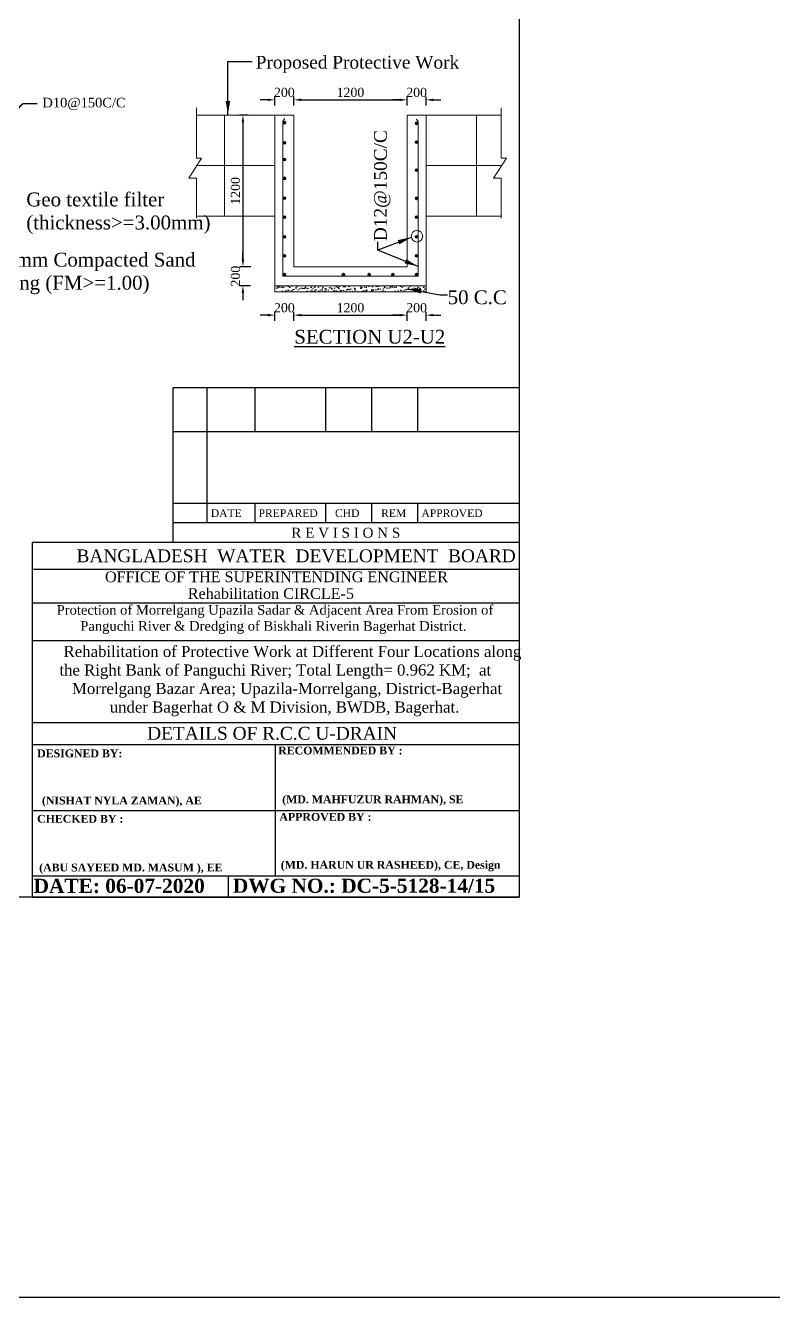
# Model space of a CAD drawing. Header units: metres. Extents: x -2434 to 11656, y -15288 to 8109.
# Drawn here: x 4296.6 to 4378.3, y -11792.2 to -11653.3 of the extents above; entities that cross this region are included whole.
import ezdxf
from ezdxf.enums import TextEntityAlignment as Align

# ---------------------------------------------------------------- set-up
doc = ezdxf.new("R2010")
doc.units = ezdxf.units.M
doc.layers.add('Blocks', color=11, linetype='Continuous', lineweight=9)
doc.layers.add('LINE', color=7, linetype='Continuous')
doc.styles.add('Kazi_T_H', font='timesbd.ttf')
doc.styles.get("Standard").update_dxf_attribs({"font": 'times.ttf'})
doc.dimstyles.get("Standard").update_dxf_attribs({"dimtxt": 0.5, "dimasz": 0.4075, "dimexe": 0.364, "dimexo": 0.219, "dimgap": 0.09, "dimtad": 0, "dimdec": 0, "dimlfac": 1000, "dimzin": 0, "dimdsep": 46, "dimtxsty": 'Standard', "dimcen": 0.09, "dimadec": 0, "dimazin": 0, "dimtfac": 1, "dimtdec": 0, "dimtofl": 0, "dimtmove": 0, "dimatfit": 3, "dimfxl": 1, "dimtolj": 1, "dimtzin": 0, "dimarcsym": 0})
pattern_1 = [(50, (4341.753, -12065.29614), (0.879952, -0.0769858), [0.0920115, -1.0121265]), (355, (4341.753, -12065.2961), (-0.1702228, 0.9228036), [0.0736092, -0.8097012]), (100.451, (4341.8263, -12065.3026), (0.7097323, 0.8458136), [0.0781977, -0.8601747]), (46.1842, (4341.753, -12065.0508), (1.3093118, -0.2030644), [0.1380173, -1.5181897]), (96.6356, (4341.8621, -12065.0677), (1.1466625, 1.1950654), [0.1172965, -1.290262]), (351.184, (4341.753, -12065.0508), (1.1466642, 1.1950633), [0.110414, -1.214552]), (21, (4341.87565, -12065.1121), (0.7322999, -0.4939425), [0.0920115, -1.0121265]), (326, (4341.87565, -12065.1121), (0.2985038, 0.8896279), [0.0736092, -0.8097012]), (71.4514, (4341.9367, -12065.1533), (1.0308017, 0.3956874), [0.0781977, -0.8601747]), (37.5, (4341.75297, -12065.29614), (0.01491795, 0.40840084), [0, -0.79988664, 0, -0.8219694, 0, -0.81276825]), (7.5, (4341.75297, -12065.29614), (0.32273897, 0.4838722), [0, -0.46864524, 0, -0.78148434, 0, -0.30977205]), (327.5, (4341.4794, -12065.29614), (0.65490257, -0.02766983), [0, -0.306705, 0, -0.9569196, 0, -1.2697587]), (317.5, (4341.3567, -12065.29614), (0.71546395, 0.12280995), [0, -0.3987165, 0, -0.6354928, 0, -0.9017127])]
pattern_2 = [(50, (4329.4489, -12065.29614), (0.879952, -0.0769858), [0.0920115, -1.0121265]), (355, (4329.4489, -12065.2961), (-0.1702228, 0.9228036), [0.0736092, -0.8097012]), (100.451, (4329.5222, -12065.3026), (0.7097323, 0.8458136), [0.0781977, -0.8601747]), (46.1842, (4329.4489, -12065.0508), (1.3093118, -0.2030644), [0.1380173, -1.5181897]), (96.6356, (4329.558, -12065.0677), (1.1466625, 1.1950654), [0.1172965, -1.290262]), (351.184, (4329.4489, -12065.0508), (1.1466642, 1.1950633), [0.110414, -1.214552]), (21, (4329.5716, -12065.1121), (0.7322999, -0.4939425), [0.0920115, -1.0121265]), (326, (4329.5716, -12065.1121), (0.2985038, 0.8896279), [0.0736092, -0.8097012]), (71.4514, (4329.6326, -12065.1533), (1.0308017, 0.3956874), [0.0781977, -0.8601747]), (37.5, (4329.4489, -12065.29614), (0.01491795, 0.40840084), [0, -0.79988664, 0, -0.8219694, 0, -0.81276825]), (7.5, (4329.4489, -12065.29614), (0.32273897, 0.4838722), [0, -0.46864524, 0, -0.78148434, 0, -0.30977205]), (327.5, (4329.1753, -12065.29614), (0.65490257, -0.02766983), [0, -0.306705, 0, -0.9569196, 0, -1.2697587]), (317.5, (4329.0526, -12065.29614), (0.71546395, 0.12280995), [0, -0.3987165, 0, -0.6354928, 0, -0.9017127])]

# ---------------------------------------------------------------- blocks, each defined once
blk = doc.blocks.new('*D271')
at = {"layer": 'Blocks', "color": 0, "lineweight": -2, "ltscale": 0.5}
for p, q in [((4323.85, -11662.09), (4323.85, -11661.09)), ((4325.92, -11662.09), (4325.92, -11661.09)), ((4323.05, -11661.46), (4322.25, -11661.46)), ((4326.72, -11661.46), (4327.52, -11661.46))]:
    blk.add_line(p, q, dxfattribs=at)
at = {"layer": 'Blocks', "color": 0, "lineweight": -3, "ltscale": 0.5}
for points in [[(4323.05, -11661.33), (4323.05, -11661.59), (4323.85, -11661.46)], [(4326.72, -11661.33), (4326.72, -11661.59), (4325.92, -11661.46)]]:
    blk.add_solid(points, dxfattribs=at)
at = {"layer": 'Defpoints', "color": 0, "lineweight": -3, "ltscale": 0.5}
for p in [(4323.85, -11662.31), (4325.92, -11661.46), (4325.92, -11662.31)]:
    blk.add_point(p, dxfattribs=at)
at = {"layer": 'Blocks', "color": 0, "lineweight": 30, "ltscale": 0.5, "insert": (4324.88, -11660.65), "char_height": 1, "attachment_point": 5}
blk.add_mtext('\\A1;200', dxfattribs=at)
blk = doc.blocks.new('*D272')
at = {"layer": 'Blocks', "color": 0, "lineweight": -2, "ltscale": 0.5}
for p, q in [((4338.29, -11662.09), (4338.29, -11661.09)), ((4340.36, -11662.09), (4340.36, -11661.09)), ((4337.49, -11661.46), (4336.69, -11661.46)), ((4341.16, -11661.46), (4341.96, -11661.46))]:
    blk.add_line(p, q, dxfattribs=at)
at = {"layer": 'Blocks', "color": 0, "lineweight": -3, "ltscale": 0.5}
for points in [[(4337.49, -11661.33), (4337.49, -11661.59), (4338.29, -11661.46)], [(4341.16, -11661.33), (4341.16, -11661.59), (4340.36, -11661.46)]]:
    blk.add_solid(points, dxfattribs=at)
at = {"layer": 'Defpoints', "color": 0, "lineweight": -3, "ltscale": 0.5}
for p in [(4338.29, -11662.31), (4340.36, -11661.46), (4340.36, -11662.31)]:
    blk.add_point(p, dxfattribs=at)
at = {"layer": 'Blocks', "color": 0, "lineweight": 30, "ltscale": 0.5, "insert": (4339.33, -11660.65), "char_height": 1, "attachment_point": 5}
blk.add_mtext('\\A1;200', dxfattribs=at)
blk = doc.blocks.new('*D273')
at = {"layer": 'Blocks', "color": 0, "lineweight": -2, "ltscale": 0.5}
for p, q in [((4325.92, -11662.09), (4325.92, -11661.09)), ((4338.29, -11662.09), (4338.29, -11661.09)), ((4326.72, -11661.46), (4337.49, -11661.46))]:
    blk.add_line(p, q, dxfattribs=at)
at = {"layer": 'Blocks', "color": 0, "lineweight": -3, "ltscale": 0.5}
for points in [[(4326.72, -11661.33), (4326.72, -11661.59), (4325.92, -11661.46)], [(4337.49, -11661.33), (4337.49, -11661.59), (4338.29, -11661.46)]]:
    blk.add_solid(points, dxfattribs=at)
at = {"layer": 'Defpoints', "color": 0, "lineweight": -3, "ltscale": 0.5}
for p in [(4325.92, -11662.31), (4338.29, -11661.46), (4338.29, -11662.31)]:
    blk.add_point(p, dxfattribs=at)
at = {"layer": 'Blocks', "color": 0, "lineweight": 30, "ltscale": 0.5, "insert": (4332.1, -11660.65), "char_height": 1, "attachment_point": 5}
blk.add_mtext('\\A1;1200', dxfattribs=at)
blk = doc.blocks.new('*D274')
at = {"layer": 'Blocks', "color": 0, "lineweight": -2, "ltscale": 0.5}
for p, q in [((4320.93, -11663.12), (4319.99, -11663.12)), ((4320.35, -11663.92), (4320.35, -11678.88)), ((4321.2, -11679.68), (4319.99, -11679.68))]:
    blk.add_line(p, q, dxfattribs=at)
at = {"layer": 'Blocks', "color": 0, "lineweight": -3, "ltscale": 0.5}
for points in [[(4320.22, -11663.92), (4320.49, -11663.92), (4320.35, -11663.12)], [(4320.22, -11678.88), (4320.49, -11678.88), (4320.35, -11679.68)]]:
    blk.add_solid(points, dxfattribs=at)
at = {"layer": 'Defpoints', "color": 0, "lineweight": -3, "ltscale": 0.5}
for p in [(4321.15, -11663.12), (4320.35, -11679.68), (4321.42, -11679.68)]:
    blk.add_point(p, dxfattribs=at)
at = {"layer": 'Blocks', "color": 0, "lineweight": 30, "ltscale": 0.5, "insert": (4319.54, -11671.4), "char_height": 1, "attachment_point": 5, "rotation": 90}
blk.add_mtext('\\A1;1200', dxfattribs=at)
blk = doc.blocks.new('*D275')
at = {"layer": 'Blocks', "color": 0, "lineweight": -2, "ltscale": 0.5}
for p, q in [((4323.05, -11684.97), (4322.25, -11684.97)), ((4323.85, -11685.6), (4323.85, -11684.6)), ((4325.92, -11685.6), (4325.92, -11684.6)), ((4326.72, -11684.97), (4327.52, -11684.97))]:
    blk.add_line(p, q, dxfattribs=at)
at = {"layer": 'Blocks', "color": 0, "lineweight": -3, "ltscale": 0.5}
for points in [[(4323.05, -11684.83), (4323.05, -11685.1), (4323.85, -11684.97)], [(4326.72, -11684.83), (4326.72, -11685.1), (4325.92, -11684.97)]]:
    blk.add_solid(points, dxfattribs=at)
at = {"layer": 'Defpoints', "color": 0, "lineweight": -3, "ltscale": 0.5}
for p in [(4325.92, -11684.97), (4323.85, -11685.81), (4325.92, -11685.81)]:
    blk.add_point(p, dxfattribs=at)
at = {"layer": 'Blocks', "color": 0, "lineweight": 30, "ltscale": 0.5, "insert": (4324.88, -11684.16), "char_height": 1, "attachment_point": 5}
blk.add_mtext('\\A1;200', dxfattribs=at)
blk = doc.blocks.new('*D276')
at = {"layer": 'Blocks', "color": 0, "lineweight": -2, "ltscale": 0.5}
for p, q in [((4337.49, -11684.97), (4336.69, -11684.97)), ((4338.29, -11685.6), (4338.29, -11684.6)), ((4340.36, -11685.6), (4340.36, -11684.6)), ((4341.16, -11684.97), (4341.96, -11684.97))]:
    blk.add_line(p, q, dxfattribs=at)
at = {"layer": 'Blocks', "color": 0, "lineweight": -3, "ltscale": 0.5}
for points in [[(4337.49, -11684.83), (4337.49, -11685.1), (4338.29, -11684.97)], [(4341.16, -11684.83), (4341.16, -11685.1), (4340.36, -11684.97)]]:
    blk.add_solid(points, dxfattribs=at)
at = {"layer": 'Defpoints', "color": 0, "lineweight": -3, "ltscale": 0.5}
for p in [(4340.36, -11684.97), (4338.29, -11685.81), (4340.36, -11685.81)]:
    blk.add_point(p, dxfattribs=at)
at = {"layer": 'Blocks', "color": 0, "lineweight": 30, "ltscale": 0.5, "insert": (4339.33, -11684.16), "char_height": 1, "attachment_point": 5}
blk.add_mtext('\\A1;200', dxfattribs=at)
blk = doc.blocks.new('*D277')
at = {"layer": 'Blocks', "color": 0, "lineweight": -2, "ltscale": 0.5}
for p, q in [((4325.92, -11685.6), (4325.92, -11684.6)), ((4326.72, -11684.97), (4337.49, -11684.97)), ((4338.29, -11685.6), (4338.29, -11684.6))]:
    blk.add_line(p, q, dxfattribs=at)
at = {"layer": 'Blocks', "color": 0, "lineweight": -3, "ltscale": 0.5}
for points in [[(4326.72, -11684.83), (4326.72, -11685.1), (4325.92, -11684.97)], [(4337.49, -11684.83), (4337.49, -11685.1), (4338.29, -11684.97)]]:
    blk.add_solid(points, dxfattribs=at)
at = {"layer": 'Defpoints', "color": 0, "lineweight": -3, "ltscale": 0.5}
for p in [(4338.29, -11684.97), (4325.92, -11685.81), (4338.29, -11685.81)]:
    blk.add_point(p, dxfattribs=at)
at = {"layer": 'Blocks', "color": 0, "lineweight": 30, "ltscale": 0.5, "insert": (4332.1, -11684.16), "char_height": 1, "attachment_point": 5}
blk.add_mtext('\\A1;1200', dxfattribs=at)
blk = doc.blocks.new('*D278')
at = {"layer": 'Blocks', "color": 0, "lineweight": -2, "ltscale": 0.5}
for p, q in [((4320.35, -11678.88), (4320.35, -11678.08)), ((4321.2, -11679.68), (4319.99, -11679.68)), ((4321.19, -11681.75), (4319.99, -11681.75)), ((4320.35, -11682.55), (4320.35, -11683.35))]:
    blk.add_line(p, q, dxfattribs=at)
at = {"layer": 'Blocks', "color": 0, "lineweight": -3, "ltscale": 0.5}
for points in [[(4320.22, -11678.88), (4320.49, -11678.88), (4320.35, -11679.68)], [(4320.22, -11682.55), (4320.49, -11682.55), (4320.35, -11681.75)]]:
    blk.add_solid(points, dxfattribs=at)
at = {"layer": 'Defpoints', "color": 0, "lineweight": -3, "ltscale": 0.5}
for p in [(4321.42, -11679.68), (4320.35, -11681.75), (4321.41, -11681.75)]:
    blk.add_point(p, dxfattribs=at)
at = {"layer": 'Blocks', "color": 0, "lineweight": 30, "ltscale": 0.5, "insert": (4319.54, -11680.71), "char_height": 1, "attachment_point": 5, "rotation": 90}
blk.add_mtext('\\A1;200', dxfattribs=at)
blk = doc.blocks.new('*D320')
at = {"layer": 'Blocks', "color": 0, "lineweight": -2, "ltscale": 0.5}
for p, q in [((4325.92, -11662.09), (4325.92, -11661.09)), ((4338.29, -11662.09), (4338.29, -11661.09)), ((4326.72, -11661.46), (4337.49, -11661.46))]:
    blk.add_line(p, q, dxfattribs=at)
at = {"layer": 'Blocks', "color": 0, "lineweight": -3, "ltscale": 0.5}
for points in [[(4326.72, -11661.33), (4326.72, -11661.59), (4325.92, -11661.46)], [(4337.49, -11661.33), (4337.49, -11661.59), (4338.29, -11661.46)]]:
    blk.add_solid(points, dxfattribs=at)
at = {"layer": 'Defpoints', "color": 0, "lineweight": -3, "ltscale": 0.5}
for p in [(4325.92, -11662.31), (4338.29, -11661.46), (4338.29, -11662.31)]:
    blk.add_point(p, dxfattribs=at)
at = {"layer": 'Blocks', "color": 0, "lineweight": 30, "ltscale": 0.5, "insert": (4332.1, -11660.65), "char_height": 1, "attachment_point": 5}
blk.add_mtext('\\A1;1200', dxfattribs=at)
blk = doc.blocks.new('*D321')
at = {"layer": 'Blocks', "color": 0, "lineweight": -2, "ltscale": 0.5}
for p, q in [((4320.93, -11663.12), (4319.99, -11663.12)), ((4320.35, -11663.92), (4320.35, -11678.88)), ((4321.2, -11679.68), (4319.99, -11679.68))]:
    blk.add_line(p, q, dxfattribs=at)
at = {"layer": 'Blocks', "color": 0, "lineweight": -3, "ltscale": 0.5}
for points in [[(4320.22, -11663.92), (4320.49, -11663.92), (4320.35, -11663.12)], [(4320.22, -11678.88), (4320.49, -11678.88), (4320.35, -11679.68)]]:
    blk.add_solid(points, dxfattribs=at)
at = {"layer": 'Defpoints', "color": 0, "lineweight": -3, "ltscale": 0.5}
for p in [(4321.15, -11663.12), (4320.35, -11679.68), (4321.42, -11679.68)]:
    blk.add_point(p, dxfattribs=at)
at = {"layer": 'Blocks', "color": 0, "lineweight": 30, "ltscale": 0.5, "insert": (4319.54, -11671.4), "char_height": 1, "attachment_point": 5, "rotation": 90}
blk.add_mtext('\\A1;1200', dxfattribs=at)
blk = doc.blocks.new('*D322')
at = {"layer": 'Blocks', "color": 0, "lineweight": -2, "ltscale": 0.5}
for p, q in [((4325.92, -11685.6), (4325.92, -11684.6)), ((4326.72, -11684.97), (4337.49, -11684.97)), ((4338.29, -11685.6), (4338.29, -11684.6))]:
    blk.add_line(p, q, dxfattribs=at)
at = {"layer": 'Blocks', "color": 0, "lineweight": -3, "ltscale": 0.5}
for points in [[(4326.72, -11684.83), (4326.72, -11685.1), (4325.92, -11684.97)], [(4337.49, -11684.83), (4337.49, -11685.1), (4338.29, -11684.97)]]:
    blk.add_solid(points, dxfattribs=at)
at = {"layer": 'Defpoints', "color": 0, "lineweight": -3, "ltscale": 0.5}
for p in [(4338.29, -11684.97), (4325.92, -11685.81), (4338.29, -11685.81)]:
    blk.add_point(p, dxfattribs=at)
at = {"layer": 'Blocks', "color": 0, "lineweight": 30, "ltscale": 0.5, "insert": (4332.1, -11684.16), "char_height": 1, "attachment_point": 5}
blk.add_mtext('\\A1;1200', dxfattribs=at)
blk = doc.blocks.new('*D323')
at = {"layer": 'Blocks', "color": 0, "lineweight": -2, "ltscale": 0.5}
for p, q in [((4320.35, -11678.88), (4320.35, -11678.08)), ((4321.2, -11679.68), (4319.99, -11679.68)), ((4321.19, -11681.75), (4319.99, -11681.75)), ((4320.35, -11682.55), (4320.35, -11683.35))]:
    blk.add_line(p, q, dxfattribs=at)
at = {"layer": 'Blocks', "color": 0, "lineweight": -3, "ltscale": 0.5}
for points in [[(4320.22, -11678.88), (4320.49, -11678.88), (4320.35, -11679.68)], [(4320.22, -11682.55), (4320.49, -11682.55), (4320.35, -11681.75)]]:
    blk.add_solid(points, dxfattribs=at)
at = {"layer": 'Defpoints', "color": 0, "lineweight": -3, "ltscale": 0.5}
for p in [(4321.42, -11679.68), (4320.35, -11681.75), (4321.41, -11681.75)]:
    blk.add_point(p, dxfattribs=at)
at = {"layer": 'Blocks', "color": 0, "lineweight": 30, "ltscale": 0.5, "insert": (4319.54, -11680.71), "char_height": 1, "attachment_point": 5, "rotation": 90}
blk.add_mtext('\\A1;200', dxfattribs=at)

msp = doc.modelspace()

# ---------------------------------------------------------------- hatches: boundary and pattern name
at = {"layer": 'Blocks', "lineweight": 13, "ltscale": 0.05}
for points in [[(4325.035395, -11663.957809, 1), (4324.726782, -11663.957809, 1)], [(4325.035395, -11663.957809, 1), (4324.726782, -11663.957809, 1)], [(4339.480647, -11664.019892, 1), (4339.172034, -11664.019892, 1)], [(4339.480647, -11664.019892, 1), (4339.172034, -11664.019892, 1)], [(4325.035395, -11666.152366, 1), (4324.726782, -11666.152366, 1)], [(4325.035395, -11666.152366, 1), (4324.726782, -11666.152366, 1)], [(4339.480647, -11666.083266, 1), (4339.172034, -11666.083266, 1)], [(4339.480647, -11666.083266, 1), (4339.172034, -11666.083266, 1)], [(4325.035395, -11667.967564, 1), (4324.726782, -11667.967564, 1)], [(4325.035395, -11667.967564, 1), (4324.726782, -11667.967564, 1)], [(4339.480647, -11669.131602, 1), (4339.172034, -11669.131602, 1)], [(4339.480647, -11669.131602, 1), (4339.172034, -11669.131602, 1)], [(4325.035395, -11670.038477, 1), (4324.726782, -11670.038477, 1)], [(4325.035395, -11670.038477, 1), (4324.726782, -11670.038477, 1)], [(4325.035395, -11672.19155, 1), (4324.726782, -11672.19155, 1)], [(4325.035395, -11672.19155, 1), (4324.726782, -11672.19155, 1)], [(4339.480647, -11672.204732, 1), (4339.172034, -11672.204732, 1)], [(4339.480647, -11672.204732, 1), (4339.172034, -11672.204732, 1)], [(4325.035395, -11674.263439, 1), (4324.726782, -11674.263439, 1)], [(4325.035395, -11674.263439, 1), (4324.726782, -11674.263439, 1)], [(4339.480647, -11674.263439, 1), (4339.172034, -11674.263439, 1)], [(4339.480647, -11674.263439, 1), (4339.172034, -11674.263439, 1)], [(4325.035395, -11676.421479, 1), (4324.726782, -11676.421479, 1)], [(4325.035395, -11676.421479, 1), (4324.726782, -11676.421479, 1)], [(4339.480647, -11676.421479, 1), (4339.172034, -11676.421479, 1)], [(4339.480647, -11676.421479, 1), (4339.172034, -11676.421479, 1)], [(4325.035395, -11678.497129, 1), (4324.726782, -11678.497129, 1)], [(4325.035395, -11678.497129, 1), (4324.726782, -11678.497129, 1)], [(4339.480647, -11678.497129, 1), (4339.172034, -11678.497129, 1)], [(4339.480647, -11678.497129, 1), (4339.172034, -11678.497129, 1)], [(4325.035395, -11680.553184, 1), (4324.726782, -11680.553184, 1)], [(4325.035395, -11680.553184, 1), (4324.726782, -11680.553184, 1)], [(4331.478729, -11680.553184, 1), (4331.170116, -11680.553184, 1)], [(4331.478729, -11680.553184, 1), (4331.170116, -11680.553184, 1)], [(4334.307446, -11680.553184, 1), (4333.998833, -11680.553184, 1)], [(4334.307446, -11680.553184, 1), (4333.998833, -11680.553184, 1)], [(4336.894153, -11680.553184, 1), (4336.58554, -11680.553184, 1)], [(4336.894153, -11680.553184, 1), (4336.58554, -11680.553184, 1)], [(4339.480647, -11680.553184, 1), (4339.172034, -11680.553184, 1)], [(4339.480647, -11680.553184, 1), (4339.172034, -11680.553184, 1)]]:
    msp.add_hatch(color=0, dxfattribs=at).paths.add_polyline_path(points)
at = {"layer": 'Blocks', "lineweight": 5, "ltscale": 0.05}
h = msp.add_hatch(dxfattribs=at)
h.set_pattern_fill('AR-CONC', color=0, scale=0.00483, style=0)
h.set_pattern_definition(pattern_2)
h.paths.add_polyline_path([(4323.846088, -11681.749578), (4323.846088, -11682.439578), (4328.057257, -11682.439578), (4328.057257, -11681.749578)])
h = msp.add_hatch(dxfattribs=at)
h.set_pattern_fill('AR-CONC', color=0, scale=0.00483, style=0)
h.set_pattern_definition(pattern_2)
h.paths.add_polyline_path([(4323.846088, -11681.749578), (4323.846088, -11682.439578), (4328.057257, -11682.439578), (4328.057257, -11681.749578)])
h = msp.add_hatch(dxfattribs=at)
h.set_pattern_fill('AR-CONC', color=0, scale=0.00483, style=0)
h.set_pattern_definition(pattern_1)
h.paths.add_polyline_path([(4340.361341, -11681.749578), (4327.941341, -11681.749578), (4327.941341, -11682.439578), (4340.361341, -11682.439578)])
h = msp.add_hatch(dxfattribs=at)
h.set_pattern_fill('AR-CONC', color=0, scale=0.00483, style=0)
h.set_pattern_definition(pattern_1)
h.paths.add_polyline_path([(4340.361341, -11681.749578), (4327.941341, -11681.749578), (4327.941341, -11682.439578), (4340.361341, -11682.439578)])

# ---------------------------------------------------------------- linework, layer by layer
at = {"color": 0, "linetype": 'Continuous', "lineweight": -3, "ltscale": 0.5}
for p, q in [((4323.912266, -11746.173118), (4323.912266, -11731.893458)), ((4323.912266, -11746.173118), (4323.912266, -11731.893458)), ((4297.309236, -11748.499665), (4350.515295, -11748.499665)), ((4297.309236, -11748.499665), (4350.515295, -11748.499665)), ((4297.309236, -11748.499665), (4350.515295, -11748.499665)), ((4297.309236, -11748.499665), (4350.515295, -11748.499665)), ((4297.309236, -11748.499665), (4350.515295, -11748.499665)), ((4297.309236, -11748.499665), (4350.515295, -11748.499665))]:
    msp.add_line(p, q, dxfattribs=at)
msp.add_lwpolyline([(1816.766285, -11539.184507), (4613.12762, -11539.184507), (4613.12762, -11792.229715), (1816.766285, -11792.229715)], close=True, dxfattribs=at)
at = {"layer": 'Blocks', "color": 0, "lineweight": 13, "ltscale": 0.05}
for p, q in [((4323.846088, -11663.119578), (4325.916088, -11663.119578)), ((4323.846088, -11671.902077), (4323.846088, -11663.119578)), ((4323.846088, -11663.119578), (4325.916088, -11663.119578)), ((4323.846088, -11671.902077), (4323.846088, -11663.119578)), ((4324.726782, -11663.791618), (4324.934052, -11663.511312)), ((4324.726782, -11663.791618), (4324.934052, -11663.511312)), ((4325.916088, -11663.119578), (4325.916088, -11671.399578)), ((4325.916088, -11663.119578), (4325.916088, -11671.399578)), ((4338.291341, -11671.399578), (4338.291341, -11663.119578)), ((4338.291341, -11663.119578), (4340.361341, -11663.119578)), ((4338.291341, -11671.399578), (4338.291341, -11663.119578)), ((4338.291341, -11663.119578), (4340.361341, -11663.119578)), ((4339.480647, -11663.806147), (4339.280422, -11663.556373)), ((4339.480647, -11663.806147), (4339.280422, -11663.556373)), ((4340.361341, -11663.119578), (4340.361341, -11681.749578)), ((4340.361341, -11663.119578), (4340.361341, -11681.749578)), ((4323.846088, -11681.749578), (4323.846088, -11671.399578)), ((4323.846088, -11681.749578), (4323.846088, -11671.399578)), ((4325.916088, -11671.399578), (4325.916088, -11679.679578)), ((4325.916088, -11671.399578), (4325.916088, -11679.679578)), ((4338.291341, -11679.679578), (4338.291341, -11671.399578)), ((4338.291341, -11679.679578), (4338.291341, -11671.399578)), ((4325.916088, -11679.679578), (4338.291341, -11679.679578)), ((4325.916088, -11679.679578), (4338.291341, -11679.679578)), ((4340.361341, -11681.749578), (4323.846088, -11681.749578)), ((4323.846088, -11681.749578), (4323.846088, -11682.439578)), ((4340.361341, -11681.749578), (4323.846088, -11681.749578)), ((4323.846088, -11681.749578), (4323.846088, -11682.439578)), ((4340.361341, -11681.749578), (4340.361341, -11682.439578)), ((4340.361341, -11681.749578), (4340.361341, -11682.439578)), ((4340.361341, -11682.439578), (4323.846088, -11682.439578)), ((4340.361341, -11682.439578), (4323.846088, -11682.439578))]:
    msp.add_line(p, q, dxfattribs=at)
at = {"layer": 'Blocks', "color": 0, "lineweight": 20, "ltscale": 0.05}
for p, q in [((4324.726782, -11663.791618), (4324.726782, -11680.714578)), ((4324.726782, -11663.791618), (4324.726782, -11680.714578)), ((4339.480647, -11663.816774), (4339.480647, -11680.714578)), ((4339.480647, -11663.816774), (4339.480647, -11680.714578)), ((4339.480647, -11680.714578), (4324.726782, -11680.714578)), ((4339.480647, -11680.714578), (4324.726782, -11680.714578))]:
    msp.add_line(p, q, dxfattribs=at)
at = {"layer": 'Blocks', "color": 0, "lineweight": 13, "ltscale": 0.05}
for points in [[(4315.275252, -11662.325737), (4315.275252, -11667.810684), (4315.83849, -11667.810684), (4314.444621, -11670.002629), (4315.275252, -11670.002629), (4315.275252, -11674.376018)], [(4315.275252, -11662.325737), (4315.275252, -11667.810684), (4315.83849, -11667.810684), (4314.444621, -11670.002629), (4315.275252, -11670.002629), (4315.275252, -11674.376018)], [(4348.567946, -11662.325737), (4348.567946, -11667.810684), (4349.131183, -11667.810684), (4347.737315, -11670.002629), (4348.567946, -11670.002629), (4348.567946, -11674.376018)], [(4348.567946, -11662.325737), (4348.567946, -11667.810684), (4349.131183, -11667.810684), (4347.737315, -11670.002629), (4348.567946, -11670.002629), (4348.567946, -11674.376018)], [(4315.311392, -11668.639578), (4318.326088, -11668.639578), (4318.326088, -11663.119578), (4315.275252, -11663.119578)], [(4315.311392, -11668.639578), (4318.326088, -11668.639578), (4318.326088, -11663.119578), (4315.275252, -11663.119578)], [(4348.567946, -11663.119578), (4345.881341, -11663.119578), (4345.881341, -11668.639578), (4348.604086, -11668.639578)], [(4348.567946, -11663.119578), (4345.881341, -11663.119578), (4345.881341, -11668.639578), (4348.604086, -11668.639578)], [(4315.275252, -11674.159578), (4318.326088, -11674.159578), (4318.326088, -11668.639578), (4315.311392, -11668.639578)], [(4315.275252, -11674.159578), (4318.326088, -11674.159578), (4318.326088, -11668.639578), (4315.311392, -11668.639578)], [(4348.604086, -11668.639578), (4345.881341, -11668.639578), (4345.881341, -11674.159578), (4348.567946, -11674.159578)], [(4348.604086, -11668.639578), (4345.881341, -11668.639578), (4345.881341, -11674.159578), (4348.567946, -11674.159578)]]:
    msp.add_lwpolyline(points, dxfattribs=at)
for points in [[(4318.326088, -11668.639578), (4323.846088, -11668.639578), (4323.846088, -11663.119578), (4318.326088, -11663.119578)], [(4318.326088, -11668.639578), (4323.846088, -11668.639578), (4323.846088, -11663.119578), (4318.326088, -11663.119578)], [(4340.361341, -11668.639578), (4345.881341, -11668.639578), (4345.881341, -11663.119578), (4340.361341, -11663.119578)], [(4340.361341, -11668.639578), (4345.881341, -11668.639578), (4345.881341, -11663.119578), (4340.361341, -11663.119578)], [(4318.326088, -11674.159578), (4323.846088, -11674.159578), (4323.846088, -11668.639578), (4318.326088, -11668.639578)], [(4318.326088, -11674.159578), (4323.846088, -11674.159578), (4323.846088, -11668.639578), (4318.326088, -11668.639578)], [(4340.361341, -11674.159578), (4345.881341, -11674.159578), (4345.881341, -11668.639578), (4340.361341, -11668.639578)], [(4340.361341, -11674.159578), (4345.881341, -11674.159578), (4345.881341, -11668.639578), (4340.361341, -11668.639578)]]:
    msp.add_lwpolyline(points, close=True, dxfattribs=at)
for centre, radius in [((4324.881088, -11663.957809), 0.154306), ((4324.881088, -11663.957809), 0.154306), ((4339.326341, -11664.019892), 0.154306), ((4339.326341, -11664.019892), 0.154306), ((4324.881088, -11666.152366), 0.154306), ((4324.881088, -11666.152366), 0.154306), ((4339.326341, -11666.083266), 0.154306), ((4339.326341, -11666.083266), 0.154306), ((4324.881088, -11667.967564), 0.154306), ((4324.881088, -11667.967564), 0.154306), ((4339.326341, -11669.131602), 0.154306), ((4339.326341, -11669.131602), 0.154306), ((4324.881088, -11670.038477), 0.154306), ((4324.881088, -11670.038477), 0.154306), ((4324.881088, -11672.19155), 0.154306), ((4324.881088, -11672.19155), 0.154306), ((4339.326341, -11672.204732), 0.154306), ((4339.326341, -11672.204732), 0.154306), ((4324.881088, -11674.263439), 0.154306), ((4324.881088, -11674.263439), 0.154306), ((4339.326341, -11674.263439), 0.154306), ((4339.326341, -11674.263439), 0.154306), ((4324.881088, -11676.421479), 0.154306), ((4324.881088, -11676.421479), 0.154306), ((4339.368771, -11676.354266), 0.628806), ((4339.368771, -11676.354266), 0.628806), ((4339.326341, -11676.421479), 0.154306), ((4339.326341, -11676.421479), 0.154306), ((4324.881088, -11678.497129), 0.154306), ((4324.881088, -11678.497129), 0.154306), ((4339.326341, -11678.497129), 0.154306), ((4339.326341, -11678.497129), 0.154306), ((4324.881088, -11680.553184), 0.154306), ((4324.881088, -11680.553184), 0.154306), ((4331.324423, -11680.553184), 0.154306), ((4331.324423, -11680.553184), 0.154306), ((4334.15314, -11680.553184), 0.154306), ((4334.15314, -11680.553184), 0.154306), ((4336.739846, -11680.553184), 0.154306), ((4336.739846, -11680.553184), 0.154306), ((4339.326341, -11680.553184), 0.154306), ((4339.326341, -11680.553184), 0.154306)]:
    msp.add_circle(centre, radius, dxfattribs=at)
at = {"layer": 'LINE', "color": 0, "linetype": 'ByBlock', "lineweight": -3, "ltscale": 0.5}
for p, q in [((4350.515295, -11692.899511), (4312.717357, -11692.899511)), ((4312.717357, -11709.814037), (4312.717357, -11692.899511)), ((4316.423412, -11692.899511), (4316.423412, -11707.633339)), ((4321.639007, -11692.899511), (4321.639007, -11697.717382)), ((4329.367487, -11692.899511), (4329.367487, -11697.717382)), ((4334.402299, -11692.899511), (4334.402299, -11697.717382)), ((4339.43711, -11692.899511), (4339.43711, -11697.717382)), ((4350.515295, -11697.717382), (4312.717357, -11697.717382)), ((4350.515295, -11705.538514), (4312.717357, -11705.538514)), ((4321.639007, -11705.538514), (4321.639007, -11707.633339)), ((4329.367487, -11705.538514), (4329.367487, -11707.633339)), ((4334.402299, -11705.538514), (4334.402299, -11707.633339)), ((4339.43711, -11705.538514), (4339.43711, -11707.633339)), ((4350.515295, -11707.633339), (4312.717357, -11707.633339)), ((4297.309236, -11709.806234), (4297.309236, -11748.499665)), ((4350.515295, -11709.806234), (4297.309236, -11709.806234)), ((4297.309236, -11710.02011), (4297.309236, -11748.499665)), ((4350.515295, -11712.731882), (4297.458524, -11712.731882)), ((4350.515295, -11716.421838), (4297.309236, -11716.421838)), ((4350.515295, -11720.518901), (4297.309236, -11720.518901)), ((4350.515295, -11729.485096), (4297.309236, -11729.485096)), ((4350.515295, -11729.485096), (4297.309236, -11729.485096)), ((4350.515295, -11731.893458), (4297.309236, -11731.893458)), ((4350.515295, -11731.893458), (4297.309236, -11731.893458)), ((4297.309236, -11739.033288), (4350.515295, -11739.033288)), ((4297.309236, -11739.033288), (4350.515295, -11739.033288)), ((4297.309236, -11746.173118), (4350.515295, -11746.173118)), ((4297.309236, -11746.173118), (4350.515295, -11746.173118)), ((4318.776318, -11748.499665), (4318.776318, -11746.173118)), ((4318.776318, -11748.499665), (4318.776318, -11746.173118))]:
    msp.add_line(p, q, dxfattribs=at)
at = {"layer": 'LINE', "color": 1, "linetype": 'ByBlock', "lineweight": 30, "ltscale": 0.5}
msp.add_lwpolyline([(4158.75699, -11748.499665), (4158.75699, -11612.899149), (4350.515295, -11612.899149), (4350.515295, -11748.499665), (4158.75699, -11748.499665)], close=True, dxfattribs=at)
msp.add_lwpolyline([(4158.75699, -11748.499665), (4158.75699, -11612.899149), (4350.515295, -11612.899149), (4350.515295, -11748.499665), (4158.75699, -11748.499665)], close=True, dxfattribs=at)

# ---------------------------------------------------------------- texts
at = {"color": 0, "linetype": 'ByBlock', "lineweight": 30, "ltscale": 0.5, "attachment_point": 1}
for s, insert, char_height, width in [('Proposed Protective Work', (4321.749616, -11656.656204), 1.39465363, 72.91423283), ('Proposed Protective Work', (4321.749616, -11656.656204), 1.39465363, 72.91423283), ('D10@150C/C', (4298.447274, -11661.235754), 1.0459902, 54.68567462), ('D10@150C/C', (4298.447274, -11661.235754), 1.0459902, 54.68567462), ('Geo textile filter\\P(thickness>=3.00mm) ', (4296.684682, -11671.580332), 1.51040988, 91.1268782), ('Geo textile filter\\P(thickness>=3.00mm) ', (4296.684682, -11671.580332), 1.51040988, 91.1268782), ('150mm Compacted Sand\\PFilling (FM>=1.00)', (4292.11141, -11678.156161), 1.51040988, 91.1268782), ('150mm Compacted Sand\\PFilling (FM>=1.00)', (4292.11141, -11678.156161), 1.51040988, 91.1268782), ('50 C.C', (4342.721455, -11682.263645), 1.5104099, 91.1268782), ('50 C.C', (4342.721455, -11682.263645), 1.5104099, 91.1268782), ('{\\LSECTION U2-U2}', (4325.967515, -11686.571955), 1.50622592, 66.12756405), ('{\\LSECTION U2-U2}', (4325.967515, -11686.571955), 1.50622592, 66.12756405)]:
    msp.add_mtext(s, dxfattribs=dict(at, insert=insert, char_height=char_height, width=width))
at = {"color": 0, "linetype": 'ByBlock', "lineweight": 30, "ltscale": 0.5, "insert": (4334.679997, -11676.894053), "char_height": 1.3946536, "width": 72.91423283, "attachment_point": 1, "rotation": 90}
msp.add_mtext('D12@150C/C', dxfattribs=at)
msp.add_mtext('D12@150C/C', dxfattribs=at)
at = {"layer": 'LINE', "color": 0, "linetype": 'ByBlock', "lineweight": -3, "ltscale": 0.5}
for s, p in [('DATE', (4316.842377, -11707.004892)), ('PREPARED', (4322.057972, -11707.004892)), ('CHD', (4330.4149, -11707.004892)), ('REM', (4335.449711, -11707.004892)), ('APPROVED', (4339.856075, -11707.004892))]:
    msp.add_text(s, height=0.83793, dxfattribs=at).set_placement(p)
for s, height, p in [('R E V I S I O N S', 1.09034851, (4331.59112, -11709.268862)), ('BANGLADESH  WATER  DEVELOPMENT  BOARD', 1.39826756, (4326.165487, -11711.945711)), ('OFFICE OF THE SUPERINTENDING ENGINEER', 1.16624531, (4324.022299, -11714.122727)), ('Rehabilitation CIRCLE-5', 1.16624531, (4323.408347, -11715.946786)), ('DETAILS OF R.C.C U-DRAIN ', 1.39949437, (4323.806438, -11731.320233)), ('DETAILS OF R.C.C U-DRAIN ', 1.39949437, (4323.806438, -11731.320233))]:
    msp.add_text(s, height=height, dxfattribs=at).set_placement(p, align=Align.CENTER)
at = {"layer": 'LINE', "color": 0, "linetype": 'ByBlock', "lineweight": -3, "ltscale": 0.5, "style": 'Kazi_T_H'}
for s, height, p in [('RECOMMENDED BY :', 0.8567796, (4324.204956, -11732.929804)), ('RECOMMENDED BY :', 0.8567796, (4324.204956, -11732.929804)), ('DESIGNED BY:', 0.8567796, (4297.870852, -11733.246027)), ('(NISHAT NYLA ZAMAN), AE', 0.8567796, (4298.394411, -11738.387361)), ('(NISHAT NYLA ZAMAN), AE', 0.8567796, (4298.394411, -11738.387361)), ('(MD. MAHFUZUR RAHMAN), SE ', 0.8567796, (4324.644117, -11738.26478)), ('(MD. MAHFUZUR RAHMAN), SE ', 0.8567796, (4324.644117, -11738.26478)), ('CHECKED BY :', 0.8567796, (4297.870852, -11740.385857)), ('CHECKED BY :', 0.8567796, (4297.870852, -11740.385857)), ('APPROVED BY :', 0.8567796, (4324.334672, -11740.176459)), ('APPROVED BY :', 0.8567796, (4324.334672, -11740.176459)), ('(MD. HARUN UR RASHEED), CE, Design', 0.8567796, (4324.483897, -11745.409251)), ('(ABU SAYEED MD. MASUM ), EE', 0.8567796, (4298.097056, -11745.706013)), ('DATE: 06-07-2020', 1.54220327, (4297.486211, -11748.050302)), ('DATE: 06-07-2020', 1.54220327, (4297.486211, -11748.050302)), ('DWG NO.: DC-5-5128-14/15', 1.54220327, (4319.253424, -11748.034737))]:
    msp.add_text(s, height=height, dxfattribs=at).set_placement(p)
at = {"layer": 'LINE', "color": 0, "linetype": 'ByBlock', "lineweight": 40, "ltscale": 0.5, "insert": (4323.681284, -11716.622618), "char_height": 0.9, "width": 51.79341301, "attachment_point": 2}
msp.add_mtext('{\\fTimes New Roman|b1|i0|c0|p18; \\fTimes New Roman|b0|i0|c0|p18;\\H1.17x;Protection of Morrelgang Upazila Sadar & Adjacent Area From Erosion of Panguchi River & Dredging of Biskhali Riverin Bagerhat District.}', dxfattribs=at)
at = {"layer": 'LINE', "color": 0, "linetype": 'ByBlock', "lineweight": -3, "ltscale": 0.5, "insert": (4297.091337, -11721.078519), "char_height": 1.21400201, "width": 53.05208008, "attachment_point": 1}
msp.add_mtext('        Rehabilitation of Protective Work at Different Four Locations along      \\P       the Right Bank of Panguchi River; Total Length= 0.962 KM;  at    \\P          Morrelgang Bazar Area; Upazila-Morrelgang, District-Bagerhat  \\P                   under Bagerhat O & M Division, BWDB, Bagerhat.', dxfattribs=at)

# ---------------------------------------------------------------- dimensions: what is measured, and where the dimension line sits
at = {"layer": 'Blocks', "color": 0, "lineweight": 30, "ltscale": 0.5}
for base, p1, p2, text, picture, middle in [((4325.916088, -11661.458416), (4323.846088, -11662.305212), (4325.916088, -11662.305212), '200', '*D271', (4324.881088, -11661.458416)), ((4338.291341, -11661.458416), (4325.916088, -11662.305212), (4338.291341, -11662.305212), '1200', '*D273', (4332.103714, -11661.458416)), ((4338.291341, -11661.458416), (4325.916088, -11662.305212), (4338.291341, -11662.305212), '1200', '*D320', (4332.103714, -11661.458416)), ((4340.361341, -11661.458416), (4338.291341, -11662.305212), (4340.361341, -11662.305212), '200', '*D272', (4339.326341, -11661.458416)), ((4325.916088, -11684.967502), (4323.846088, -11685.814298), (4325.916088, -11685.814298), '200', '*D275', (4324.881088, -11684.967502)), ((4338.291341, -11684.967502), (4325.916088, -11685.814298), (4338.291341, -11685.814298), '1200', '*D277', (4332.103714, -11684.967502)), ((4338.291341, -11684.967502), (4325.916088, -11685.814298), (4338.291341, -11685.814298), '1200', '*D322', (4332.103714, -11684.967502)), ((4340.361341, -11684.967502), (4338.291341, -11685.814298), (4340.361341, -11685.814298), '200', '*D276', (4339.326341, -11684.967502))]:
    dim = msp.add_linear_dim(base=base, p1=p1, p2=p2, text=text, dimstyle='Standard', override={"dimtxt": 1, "dimasz": 0.8, "dimgap": 0.3, "dimtad": 1, "dimdec": 2, "dimlfac": 1, "dimpost": ' m', "dimtdec": 2, "dimfxl": 0.12}, dxfattribs=at)
    dim.commit()
    dim.dimension.update_dxf_attribs({"geometry": picture, "text_midpoint": middle, "dimtype": 160})
for picture in ['*D274', '*D321']:
    dim = msp.add_linear_dim(base=(4320.35211, -11679.679578), p1=(4321.152807, -11663.119578), p2=(4321.41866, -11679.679578), angle=90, text='1200', dimstyle='Standard', override={"dimtxt": 1, "dimasz": 0.8, "dimgap": 0.3, "dimtad": 1, "dimdec": 2, "dimlfac": 1, "dimpost": ' m', "dimtdec": 2, "dimfxl": 0.12}, dxfattribs=at)
    dim.commit()
    dim.dimension.update_dxf_attribs({"geometry": picture, "text_midpoint": (4319.543458, -11671.399578)})
for picture in ['*D278', '*D323']:
    dim = msp.add_linear_dim(base=(4320.35211, -11681.749578), p1=(4321.41866, -11679.679578), p2=(4321.406608, -11681.749578), angle=90, text='200', dimstyle='Standard', override={"dimtxt": 1, "dimasz": 0.8, "dimgap": 0.3, "dimtad": 1, "dimdec": 2, "dimlfac": 1, "dimpost": ' m', "dimtdec": 2, "dimfxl": 0.12}, dxfattribs=at)
    dim.commit()
    dim.dimension.update_dxf_attribs({"geometry": picture, "text_midpoint": (4320.35211, -11680.714578), "dimtype": 160})

# ---------------------------------------------------------------- leaders
for points in [[(4318.712819, -11663.074404), (4318.712819, -11657.286177), (4321.350662, -11657.286177)], [(4318.712819, -11663.074404), (4318.712819, -11657.286177), (4321.350662, -11657.286177)], [(4286.643602, -11672.031106), (4296.345575, -11661.863853), (4297.884422, -11661.870583)], [(4286.643602, -11672.031106), (4296.345575, -11661.863853), (4297.884422, -11661.870583)], [(4286.961779, -11669.015579), (4296.345575, -11661.863853), (4297.884422, -11661.870583)], [(4286.961779, -11669.015579), (4296.345575, -11661.863853), (4297.884422, -11661.870583)], [(4338.751391, -11676.473594), (4335.09611, -11677.867957), (4335.107336, -11676.970691)], [(4338.751391, -11676.473594), (4335.09611, -11677.867957), (4335.107336, -11676.970691)], [(4339.480647, -11679.64619), (4335.09611, -11677.867957), (4335.107336, -11676.970691)], [(4339.480647, -11679.64619), (4335.09611, -11677.867957), (4335.107336, -11676.970691)], [(4338.35032, -11682.102573), (4341.875041, -11682.748507), (4342.697321, -11682.748507)], [(4338.35032, -11682.102573), (4341.875041, -11682.748507), (4342.697321, -11682.748507)]]:
    msp.add_leader(points, dimstyle='Standard', override={"dimtxt": 1.5, "dimasz": 1.5, "dimdec": 2, "dimlfac": 1, "dimpost": ' m', "dimtdec": 2, "dimfxl": 0.12}, dxfattribs=at)

doc.saveas('drawing.dxf')
